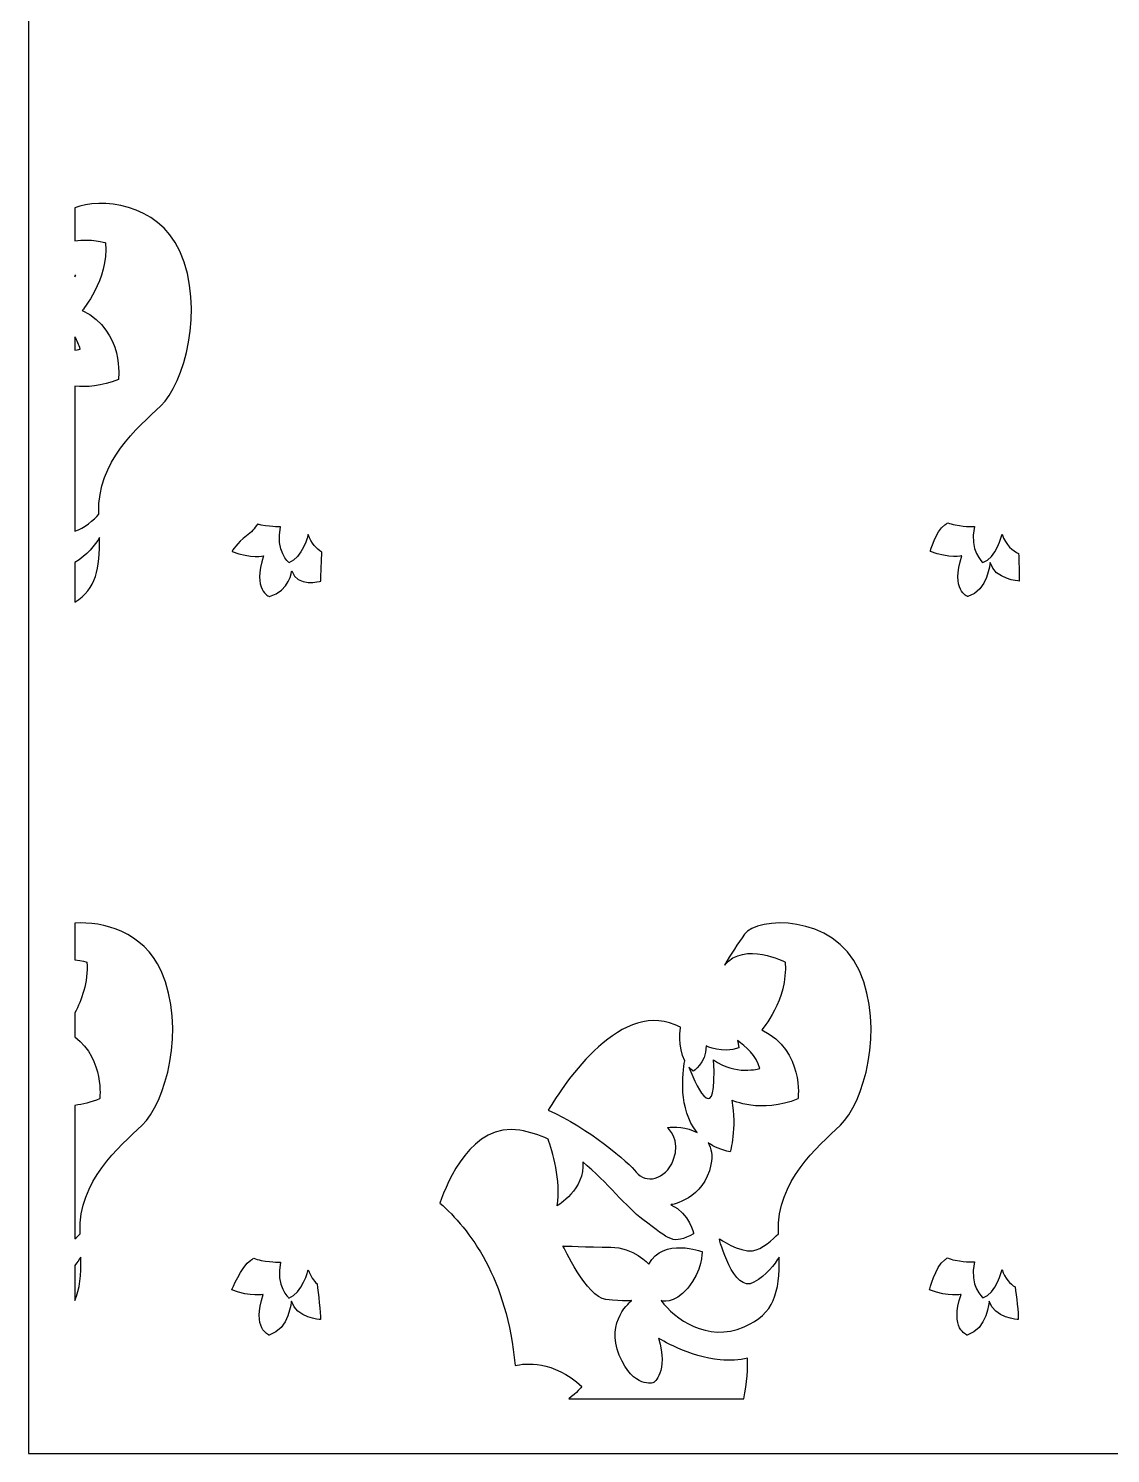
# Model space of a CAD drawing. Header units: centimetres. Extents: x 1.5 to 8.7, y -9 to -0.15.
# Drawn here: x 1.501 to 4.858, y -9 to -4.578 of the extents above; entities that cross this region are included whole.
import ezdxf

# ---------------------------------------------------------------- set-up
doc = ezdxf.new("R2010")
doc.units = ezdxf.units.CM
doc.header["$MEASUREMENT"] = 0
doc.layers.add('layer 1', color=7, linetype='Continuous')

msp = doc.modelspace()

# ---------------------------------------------------------------- linework, layer by layer
at = {"layer": 'layer 1', "color": 250}
for points, knots in [([(1.50052, -0.15484), (1.50052, -0.15484), (8.69543, -0.15484), (8.69543, -0.15484), (8.69543, -0.15484), (8.69543, -0.15484), (8.69543, -9.00021), (8.69543, -9.00021), (8.69543, -9.00021), (8.69543, -9.00021), (1.50052, -9.00021), (1.50052, -9.00021), (1.50052, -9.00021), (1.50052, -9.00021), (1.50052, -0.15484), (1.50052, -0.15484)], [0, 0, 0, 0, 0.2, 0.2, 0.2, 0.2, 0.4, 0.4, 0.4, 0.4, 0.6, 0.6, 0.6, 0.6, 1, 1, 1, 1]), ([(1.64442, -5.68771), (1.68018, -5.69097), (1.72712, -5.68808), (1.77936, -5.66666), (1.77936, -5.66666), (1.77936, -5.66666), (1.80005, -5.51834), (1.66727, -5.45241), (1.66727, -5.45241), (1.66727, -5.45241), (1.74832, -5.35971), (1.73969, -5.24229), (1.73969, -5.24229), (1.73969, -5.24229), (1.69432, -5.22896), (1.64442, -5.23612), (1.64442, -5.23612), (1.64442, -5.23612), (1.64442, -5.13447), (1.64442, -5.13447), (1.64442, -5.13447), (1.72206, -5.10275), (1.90161, -5.11767), (1.96992, -5.2689), (1.96992, -5.2689), (2.05069, -5.44776), (1.98204, -5.6815), (1.91105, -5.74864), (1.91105, -5.74864), (1.84005, -5.81578), (1.71286, -5.92179), (1.71877, -6.0808), (1.71877, -6.0808), (1.71883, -6.08233), (1.71888, -6.08383), (1.71894, -6.08535), (1.71894, -6.08535), (1.70414, -6.10072), (1.67288, -6.13017), (1.64442, -6.13721), (1.64442, -6.13721), (1.64442, -6.13721), (1.64442, -5.68771), (1.64442, -5.68771)], [0, 0, 0, 0, 0.0833333, 0.0833333, 0.0833333, 0.0833333, 0.1666667, 0.1666667, 0.1666667, 0.1666667, 0.25, 0.25, 0.25, 0.25, 0.3333333, 0.3333333, 0.3333333, 0.3333333, 0.4166667, 0.4166667, 0.4166667, 0.4166667, 0.5, 0.5, 0.5, 0.5, 0.5833333, 0.5833333, 0.5833333, 0.5833333, 0.6666667, 0.6666667, 0.6666667, 0.6666667, 0.75, 0.75, 0.75, 0.75, 0.8333333, 0.8333333, 0.8333333, 0.8333333, 1, 1, 1, 1]), ([(1.64442, -5.34422), (1.64529, -5.34419), (1.64614, -5.34415), (1.64695, -5.34408), (1.64695, -5.34408), (1.64695, -5.34408), (1.64605, -5.34559), (1.64442, -5.34824), (1.64442, -5.34824), (1.64442, -5.34824), (1.64442, -5.34422), (1.64442, -5.34422)], [0, 0, 0, 0, 0.25, 0.25, 0.25, 0.25, 0.5, 0.5, 0.5, 0.5, 1, 1, 1, 1]), ([(1.64442, -5.53428), (1.6517, -5.5467), (1.65754, -5.55959), (1.66075, -5.57237), (1.66075, -5.57237), (1.66075, -5.57237), (1.65466, -5.57419), (1.64442, -5.57569), (1.64442, -5.57569), (1.64442, -5.57569), (1.64442, -5.53428), (1.64442, -5.53428)], [0, 0, 0, 0, 0.25, 0.25, 0.25, 0.25, 0.5, 0.5, 0.5, 0.5, 1, 1, 1, 1]), ([(2.41067, -6.20253), (2.40995, -6.22304), (2.4082, -6.27216), (2.4073, -6.29256), (2.4073, -6.29256), (2.4073, -6.29256), (2.3325, -6.31412), (2.31754, -6.26052), (2.31754, -6.26052), (2.31754, -6.26052), (2.31064, -6.32281), (2.2485, -6.34068), (2.2485, -6.34068), (2.2485, -6.34068), (2.19327, -6.32143), (2.23009, -6.21421), (2.23009, -6.21421), (2.23009, -6.21421), (2.19212, -6.22383), (2.13228, -6.20047), (2.13228, -6.20047), (2.13228, -6.20047), (2.14724, -6.17298), (2.17716, -6.15236), (2.17716, -6.15236), (2.19182, -6.14225), (2.20313, -6.12783), (2.21085, -6.11574), (2.21085, -6.11574), (2.21457, -6.11695), (2.21861, -6.118), (2.22302, -6.11883), (2.22302, -6.11883), (2.26045, -6.12589), (2.28288, -6.1238), (2.28288, -6.1238), (2.28288, -6.1238), (2.26601, -6.19895), (2.30896, -6.2356), (2.30896, -6.2356), (2.30896, -6.2356), (2.35039, -6.22277), (2.3688, -6.14763), (2.3688, -6.14763), (2.3688, -6.14763), (2.37817, -6.17642), (2.39485, -6.19299), (2.41067, -6.20253)], [0, 0, 0, 0, 0.0769231, 0.0769231, 0.0769231, 0.0769231, 0.1538462, 0.1538462, 0.1538462, 0.1538462, 0.2307692, 0.2307692, 0.2307692, 0.2307692, 0.3076923, 0.3076923, 0.3076923, 0.3076923, 0.3846154, 0.3846154, 0.3846154, 0.3846154, 0.4615385, 0.4615385, 0.4615385, 0.4615385, 0.5384615, 0.5384615, 0.5384615, 0.5384615, 0.6153846, 0.6153846, 0.6153846, 0.6153846, 0.6923077, 0.6923077, 0.6923077, 0.6923077, 0.7692308, 0.7692308, 0.7692308, 0.7692308, 0.8461538, 0.8461538, 0.8461538, 0.8461538, 1, 1, 1, 1]), ([(4.57341, -6.20707), (4.55516, -6.19881), (4.53318, -6.18186), (4.52186, -6.14708), (4.52186, -6.14708), (4.52186, -6.14708), (4.50345, -6.22223), (4.46203, -6.23506), (4.46203, -6.23506), (4.46203, -6.23506), (4.41907, -6.1984), (4.43594, -6.12326), (4.43594, -6.12326), (4.43594, -6.12326), (4.41351, -6.12535), (4.37608, -6.11829), (4.37608, -6.11829), (4.36743, -6.11665), (4.36014, -6.11418), (4.35405, -6.11134), (4.35405, -6.11134), (4.35119, -6.11337), (4.34799, -6.11562), (4.34437, -6.11811), (4.34437, -6.11811), (4.31445, -6.13873), (4.2995, -6.20047), (4.2995, -6.20047), (4.2995, -6.20047), (4.35933, -6.22383), (4.39731, -6.21421), (4.39731, -6.21421), (4.39731, -6.21421), (4.36048, -6.32143), (4.41572, -6.34068), (4.41572, -6.34068), (4.41572, -6.34068), (4.47785, -6.32281), (4.48476, -6.23483), (4.48476, -6.23483), (4.48476, -6.23483), (4.49972, -6.28844), (4.57451, -6.29256), (4.57451, -6.29256), (4.57451, -6.29256), (4.57542, -6.27187), (4.57403, -6.22545), (4.57341, -6.20707)], [0, 0, 0, 0, 0.0769231, 0.0769231, 0.0769231, 0.0769231, 0.1538462, 0.1538462, 0.1538462, 0.1538462, 0.2307692, 0.2307692, 0.2307692, 0.2307692, 0.3076923, 0.3076923, 0.3076923, 0.3076923, 0.3846154, 0.3846154, 0.3846154, 0.3846154, 0.4615385, 0.4615385, 0.4615385, 0.4615385, 0.5384615, 0.5384615, 0.5384615, 0.5384615, 0.6153846, 0.6153846, 0.6153846, 0.6153846, 0.6923077, 0.6923077, 0.6923077, 0.6923077, 0.7692308, 0.7692308, 0.7692308, 0.7692308, 0.8461538, 0.8461538, 0.8461538, 0.8461538, 1, 1, 1, 1]), ([(1.64442, -6.35754), (1.64442, -6.35754), (1.64442, -6.23494), (1.64442, -6.23494), (1.64442, -6.23494), (1.6821, -6.21265), (1.70714, -6.17981), (1.72098, -6.15751), (1.72098, -6.15751), (1.72196, -6.25444), (1.7109, -6.31624), (1.64442, -6.35754)], [0, 0, 0, 0, 0.25, 0.25, 0.25, 0.25, 0.5, 0.5, 0.5, 0.5, 1, 1, 1, 1]), ([(3.72009, -8.83011), (3.72009, -8.83011), (3.17691, -8.83011), (3.17691, -8.83011), (3.17691, -8.83011), (3.20216, -8.8128), (3.21725, -8.79261), (3.21725, -8.79261), (3.21725, -8.79261), (3.12924, -8.70968), (3.04123, -8.72008), (3.01067, -8.72713), (3.01067, -8.72713), (2.98658, -8.45681), (2.86959, -8.30401), (2.77735, -8.22301), (2.77735, -8.22301), (2.80089, -8.1538), (2.87718, -7.97286), (3.02502, -7.99694), (3.02502, -7.99694), (3.05626, -8.00203), (3.08546, -8.01163), (3.11285, -8.02436), (3.11285, -8.02436), (3.12546, -8.05964), (3.15518, -8.15454), (3.14104, -8.23149), (3.14104, -8.23149), (3.14104, -8.23149), (3.22914, -8.17985), (3.22056, -8.09482), (3.22056, -8.09482), (3.29723, -8.159), (3.3566, -8.23652), (3.40719, -8.27394), (3.40719, -8.27394), (3.49419, -8.33827), (3.49833, -8.35311), (3.56461, -8.31847), (3.56461, -8.31847), (3.56461, -8.31847), (3.5545, -8.25636), (3.49425, -8.22813), (3.49425, -8.22813), (3.49425, -8.22813), (3.59782, -8.21136), (3.61853, -8.10358), (3.61853, -8.10358), (3.62404, -8.0749), (3.61981, -8.05285), (3.60991, -8.03607), (3.60991, -8.03607), (3.6283, -8.04862), (3.65076, -8.05845), (3.67813, -8.06437), (3.67813, -8.06437), (3.67813, -8.06437), (3.69883, -7.99021), (3.6833, -7.90369), (3.6833, -7.90369), (3.6833, -7.90369), (3.77298, -7.94695), (3.88852, -7.89957), (3.88852, -7.89957), (3.88852, -7.89957), (3.90922, -7.75124), (3.77643, -7.68532), (3.77643, -7.68532), (3.77643, -7.68532), (3.85748, -7.59262), (3.84886, -7.4752), (3.84886, -7.4752), (3.84886, -7.4752), (3.72376, -7.40901), (3.66056, -7.48428), (3.66056, -7.48428), (3.67926, -7.45343), (3.70284, -7.41587), (3.72251, -7.38885), (3.72251, -7.38885), (3.76191, -7.33473), (3.99831, -7.32296), (4.07908, -7.50181), (4.07908, -7.50181), (4.15985, -7.68066), (4.09121, -7.91441), (4.02021, -7.98155), (4.02021, -7.98155), (3.94922, -8.04869), (3.82202, -8.1547), (3.82794, -8.31371), (3.82794, -8.31371), (3.828, -8.31523), (3.82805, -8.31674), (3.8281, -8.31825), (3.8281, -8.31825), (3.81224, -8.33474), (3.77745, -8.36741), (3.74747, -8.37128), (3.74747, -8.37128), (3.70716, -8.37649), (3.64398, -8.33354), (3.64398, -8.33354), (3.64398, -8.33354), (3.64398, -8.33354), (3.68864, -8.50531), (3.75183, -8.46888), (3.75183, -8.46888), (3.79049, -8.44658), (3.81609, -8.41307), (3.83014, -8.39042), (3.83014, -8.39042), (3.83127, -8.50125), (3.81666, -8.56617), (3.72145, -8.607), (3.72145, -8.607), (3.60608, -8.65647), (3.50551, -8.58226), (3.46409, -8.52573), (3.46409, -8.52573), (3.46409, -8.52573), (3.50255, -8.53986), (3.54692, -8.48686), (3.54692, -8.48686), (3.59129, -8.43385), (3.59129, -8.37378), (3.59129, -8.37378), (3.59129, -8.37378), (3.59129, -8.37378), (3.47001, -8.32784), (3.42564, -8.41265), (3.42564, -8.41265), (3.42564, -8.41265), (3.37831, -8.35965), (3.30732, -8.35965), (3.30732, -8.35965), (3.23632, -8.35965), (3.15941, -8.35611), (3.15941, -8.35611), (3.15941, -8.35611), (3.15941, -8.35611), (3.23336, -8.51512), (3.29253, -8.52219), (3.29253, -8.52219), (3.35169, -8.52926), (3.37239, -8.52573), (3.37239, -8.52573), (3.37239, -8.52573), (3.37239, -8.52573), (3.28957, -8.58933), (3.33394, -8.69534), (3.33394, -8.69534), (3.37831, -8.80135), (3.44043, -8.78015), (3.44043, -8.78015), (3.44043, -8.78015), (3.44043, -8.78015), (3.48776, -8.74834), (3.45522, -8.64233), (3.45522, -8.64233), (3.45522, -8.64233), (3.55284, -8.70241), (3.6475, -8.70947), (3.6475, -8.70947), (3.67806, -8.71176), (3.70646, -8.7107), (3.73231, -8.70469), (3.73231, -8.70469), (3.73256, -8.73191), (3.73115, -8.78174), (3.72009, -8.83011)], [0, 0, 0, 0, 0.0227273, 0.0227273, 0.0227273, 0.0227273, 0.0454545, 0.0454545, 0.0454545, 0.0454545, 0.0681818, 0.0681818, 0.0681818, 0.0681818, 0.0909091, 0.0909091, 0.0909091, 0.0909091, 0.1136364, 0.1136364, 0.1136364, 0.1136364, 0.1363636, 0.1363636, 0.1363636, 0.1363636, 0.1590909, 0.1590909, 0.1590909, 0.1590909, 0.1818182, 0.1818182, 0.1818182, 0.1818182, 0.2045455, 0.2045455, 0.2045455, 0.2045455, 0.2272727, 0.2272727, 0.2272727, 0.2272727, 0.25, 0.25, 0.25, 0.25, 0.2727273, 0.2727273, 0.2727273, 0.2727273, 0.2954545, 0.2954545, 0.2954545, 0.2954545, 0.3181818, 0.3181818, 0.3181818, 0.3181818, 0.3409091, 0.3409091, 0.3409091, 0.3409091, 0.3636364, 0.3636364, 0.3636364, 0.3636364, 0.3863636, 0.3863636, 0.3863636, 0.3863636, 0.4090909, 0.4090909, 0.4090909, 0.4090909, 0.4318182, 0.4318182, 0.4318182, 0.4318182, 0.4545455, 0.4545455, 0.4545455, 0.4545455, 0.4772727, 0.4772727, 0.4772727, 0.4772727, 0.5, 0.5, 0.5, 0.5, 0.5227273, 0.5227273, 0.5227273, 0.5227273, 0.5454545, 0.5454545, 0.5454545, 0.5454545, 0.5681818, 0.5681818, 0.5681818, 0.5681818, 0.5909091, 0.5909091, 0.5909091, 0.5909091, 0.6136364, 0.6136364, 0.6136364, 0.6136364, 0.6363636, 0.6363636, 0.6363636, 0.6363636, 0.6590909, 0.6590909, 0.6590909, 0.6590909, 0.6818182, 0.6818182, 0.6818182, 0.6818182, 0.7045455, 0.7045455, 0.7045455, 0.7045455, 0.7272727, 0.7272727, 0.7272727, 0.7272727, 0.75, 0.75, 0.75, 0.75, 0.7727273, 0.7727273, 0.7727273, 0.7727273, 0.7954545, 0.7954545, 0.7954545, 0.7954545, 0.8181818, 0.8181818, 0.8181818, 0.8181818, 0.8409091, 0.8409091, 0.8409091, 0.8409091, 0.8636364, 0.8636364, 0.8636364, 0.8636364, 0.8863636, 0.8863636, 0.8863636, 0.8863636, 0.9090909, 0.9090909, 0.9090909, 0.9090909, 0.9318182, 0.9318182, 0.9318182, 0.9318182, 0.9545455, 0.9545455, 0.9545455, 0.9545455, 1, 1, 1, 1]), ([(1.64442, -8.33421), (1.64442, -8.33421), (1.64442, -7.91976), (1.64442, -7.91976), (1.64442, -7.91976), (1.66803, -7.91692), (1.69394, -7.91079), (1.72131, -7.89957), (1.72131, -7.89957), (1.72131, -7.89957), (1.73805, -7.7793), (1.64442, -7.70723), (1.64442, -7.70723), (1.64442, -7.70723), (1.64442, -7.63241), (1.64442, -7.63241), (1.64442, -7.63241), (1.66506, -7.59414), (1.68627, -7.53824), (1.68164, -7.4752), (1.68164, -7.4752), (1.68164, -7.4752), (1.66665, -7.47079), (1.64442, -7.4684), (1.64442, -7.4684), (1.64442, -7.4684), (1.64442, -7.35457), (1.64442, -7.35457), (1.64442, -7.35457), (1.73228, -7.34732), (1.85742, -7.38126), (1.91186, -7.50181), (1.91186, -7.50181), (1.99263, -7.68066), (1.92399, -7.91441), (1.853, -7.98155), (1.853, -7.98155), (1.782, -8.04869), (1.65481, -8.1547), (1.66072, -8.31371), (1.66072, -8.31371), (1.66078, -8.31523), (1.66083, -8.31674), (1.66089, -8.31825), (1.66089, -8.31825), (1.65662, -8.32269), (1.65097, -8.32831), (1.64442, -8.33421)], [0, 0, 0, 0, 0.0769231, 0.0769231, 0.0769231, 0.0769231, 0.1538462, 0.1538462, 0.1538462, 0.1538462, 0.2307692, 0.2307692, 0.2307692, 0.2307692, 0.3076923, 0.3076923, 0.3076923, 0.3076923, 0.3846154, 0.3846154, 0.3846154, 0.3846154, 0.4615385, 0.4615385, 0.4615385, 0.4615385, 0.5384615, 0.5384615, 0.5384615, 0.5384615, 0.6153846, 0.6153846, 0.6153846, 0.6153846, 0.6923077, 0.6923077, 0.6923077, 0.6923077, 0.7692308, 0.7692308, 0.7692308, 0.7692308, 0.8461538, 0.8461538, 0.8461538, 0.8461538, 1, 1, 1, 1]), ([(3.53717, -7.7819), (3.53046, -7.81887), (3.51646, -7.93092), (3.57527, -8.00408), (3.57527, -8.00408), (3.54353, -7.98705), (3.50355, -7.98514), (3.48394, -7.98874), (3.48394, -7.98874), (3.48394, -7.98874), (3.52683, -8.02584), (3.50169, -8.08945), (3.50169, -8.08945), (3.47654, -8.15305), (3.41492, -8.16364), (3.38682, -8.12654), (3.38682, -8.12654), (3.36594, -8.09897), (3.23609, -7.98848), (3.11335, -7.93444), (3.11335, -7.93444), (3.16364, -7.85041), (3.34373, -7.5796), (3.52382, -7.67754), (3.52382, -7.67754), (3.52382, -7.67754), (3.51541, -7.73782), (3.53717, -7.7819)], [0, 0, 0, 0, 0.125, 0.125, 0.125, 0.125, 0.25, 0.25, 0.25, 0.25, 0.375, 0.375, 0.375, 0.375, 0.5, 0.5, 0.5, 0.5, 0.625, 0.625, 0.625, 0.625, 0.75, 0.75, 0.75, 0.75, 1, 1, 1, 1]), ([(3.70059, -7.71809), (3.72574, -7.73587), (3.76015, -7.76638), (3.76992, -7.80528), (3.76992, -7.80528), (3.76992, -7.80528), (3.69347, -7.82811), (3.62659, -7.77865), (3.62659, -7.77865), (3.63864, -7.98629), (3.57776, -7.87657), (3.54999, -7.80139), (3.54999, -7.80139), (3.55393, -7.80589), (3.5584, -7.80998), (3.56348, -7.8135), (3.56348, -7.8135), (3.56348, -7.8135), (3.60315, -7.79084), (3.60315, -7.73522), (3.60315, -7.73522), (3.60315, -7.73522), (3.65488, -7.75994), (3.70489, -7.7414), (3.70489, -7.7414), (3.70489, -7.7414), (3.70444, -7.73141), (3.70059, -7.71809)], [0, 0, 0, 0, 0.125, 0.125, 0.125, 0.125, 0.25, 0.25, 0.25, 0.25, 0.375, 0.375, 0.375, 0.375, 0.5, 0.5, 0.5, 0.5, 0.625, 0.625, 0.625, 0.625, 0.75, 0.75, 0.75, 0.75, 1, 1, 1, 1]), ([(1.64442, -8.52559), (1.64442, -8.52559), (1.64442, -8.41656), (1.64442, -8.41656), (1.64442, -8.41656), (1.65197, -8.40717), (1.65812, -8.39816), (1.66293, -8.39042), (1.66293, -8.39042), (1.66349, -8.44617), (1.66007, -8.4903), (1.64442, -8.52559)], [0, 0, 0, 0, 0.25, 0.25, 0.25, 0.25, 0.5, 0.5, 0.5, 0.5, 1, 1, 1, 1]), ([(2.39639, -8.47396), (2.38548, -8.46401), (2.37535, -8.44985), (2.3688, -8.42972), (2.3688, -8.42972), (2.3688, -8.42972), (2.35039, -8.50487), (2.30896, -8.5177), (2.30896, -8.5177), (2.30896, -8.5177), (2.26601, -8.48104), (2.28288, -8.4059), (2.28288, -8.4059), (2.28288, -8.4059), (2.26045, -8.40799), (2.22302, -8.40093), (2.22302, -8.40093), (2.21391, -8.39921), (2.20632, -8.39655), (2.20004, -8.39353), (2.20004, -8.39353), (2.19729, -8.39548), (2.19423, -8.39762), (2.1908, -8.39998), (2.1908, -8.39998), (2.16088, -8.4206), (2.13122, -8.49256), (2.13122, -8.49256), (2.13122, -8.49256), (2.19106, -8.51593), (2.22903, -8.50631), (2.22903, -8.50631), (2.22903, -8.50631), (2.19221, -8.61352), (2.24744, -8.63277), (2.24744, -8.63277), (2.24744, -8.63277), (2.30958, -8.6149), (2.31648, -8.52693), (2.31648, -8.52693), (2.31648, -8.52693), (2.33144, -8.58053), (2.40624, -8.58466), (2.40624, -8.58466), (2.40624, -8.58466), (2.40713, -8.56449), (2.39978, -8.50157), (2.39639, -8.47396)], [0, 0, 0, 0, 0.0769231, 0.0769231, 0.0769231, 0.0769231, 0.1538462, 0.1538462, 0.1538462, 0.1538462, 0.2307692, 0.2307692, 0.2307692, 0.2307692, 0.3076923, 0.3076923, 0.3076923, 0.3076923, 0.3846154, 0.3846154, 0.3846154, 0.3846154, 0.4615385, 0.4615385, 0.4615385, 0.4615385, 0.5384615, 0.5384615, 0.5384615, 0.5384615, 0.6153846, 0.6153846, 0.6153846, 0.6153846, 0.6923077, 0.6923077, 0.6923077, 0.6923077, 0.7692308, 0.7692308, 0.7692308, 0.7692308, 0.8461538, 0.8461538, 0.8461538, 0.8461538, 1, 1, 1, 1]), ([(4.56258, -8.48337), (4.5471, -8.47373), (4.53101, -8.45727), (4.52186, -8.42918), (4.52186, -8.42918), (4.52186, -8.42918), (4.50345, -8.50432), (4.46203, -8.51715), (4.46203, -8.51715), (4.46203, -8.51715), (4.41907, -8.4805), (4.43594, -8.40535), (4.43594, -8.40535), (4.43594, -8.40535), (4.41351, -8.40744), (4.37608, -8.40038), (4.37608, -8.40038), (4.36697, -8.39866), (4.35938, -8.39601), (4.3531, -8.39298), (4.3531, -8.39298), (4.35036, -8.39493), (4.34729, -8.39708), (4.34386, -8.39944), (4.34386, -8.39944), (4.31394, -8.42006), (4.29714, -8.49256), (4.29714, -8.49256), (4.29714, -8.49256), (4.35698, -8.51593), (4.39495, -8.50631), (4.39495, -8.50631), (4.39495, -8.50631), (4.35813, -8.61352), (4.41336, -8.63277), (4.41336, -8.63277), (4.41336, -8.63277), (4.4755, -8.6149), (4.48241, -8.52693), (4.48241, -8.52693), (4.48241, -8.52693), (4.49737, -8.58053), (4.57216, -8.58466), (4.57216, -8.58466), (4.57216, -8.58466), (4.57303, -8.565), (4.56607, -8.50957), (4.56258, -8.48337)], [0, 0, 0, 0, 0.0769231, 0.0769231, 0.0769231, 0.0769231, 0.1538462, 0.1538462, 0.1538462, 0.1538462, 0.2307692, 0.2307692, 0.2307692, 0.2307692, 0.3076923, 0.3076923, 0.3076923, 0.3076923, 0.3846154, 0.3846154, 0.3846154, 0.3846154, 0.4615385, 0.4615385, 0.4615385, 0.4615385, 0.5384615, 0.5384615, 0.5384615, 0.5384615, 0.6153846, 0.6153846, 0.6153846, 0.6153846, 0.6923077, 0.6923077, 0.6923077, 0.6923077, 0.7692308, 0.7692308, 0.7692308, 0.7692308, 0.8461538, 0.8461538, 0.8461538, 0.8461538, 1, 1, 1, 1])]:
    msp.add_open_spline(points, degree=3, knots=knots, dxfattribs=at)

doc.saveas('drawing.dxf')
